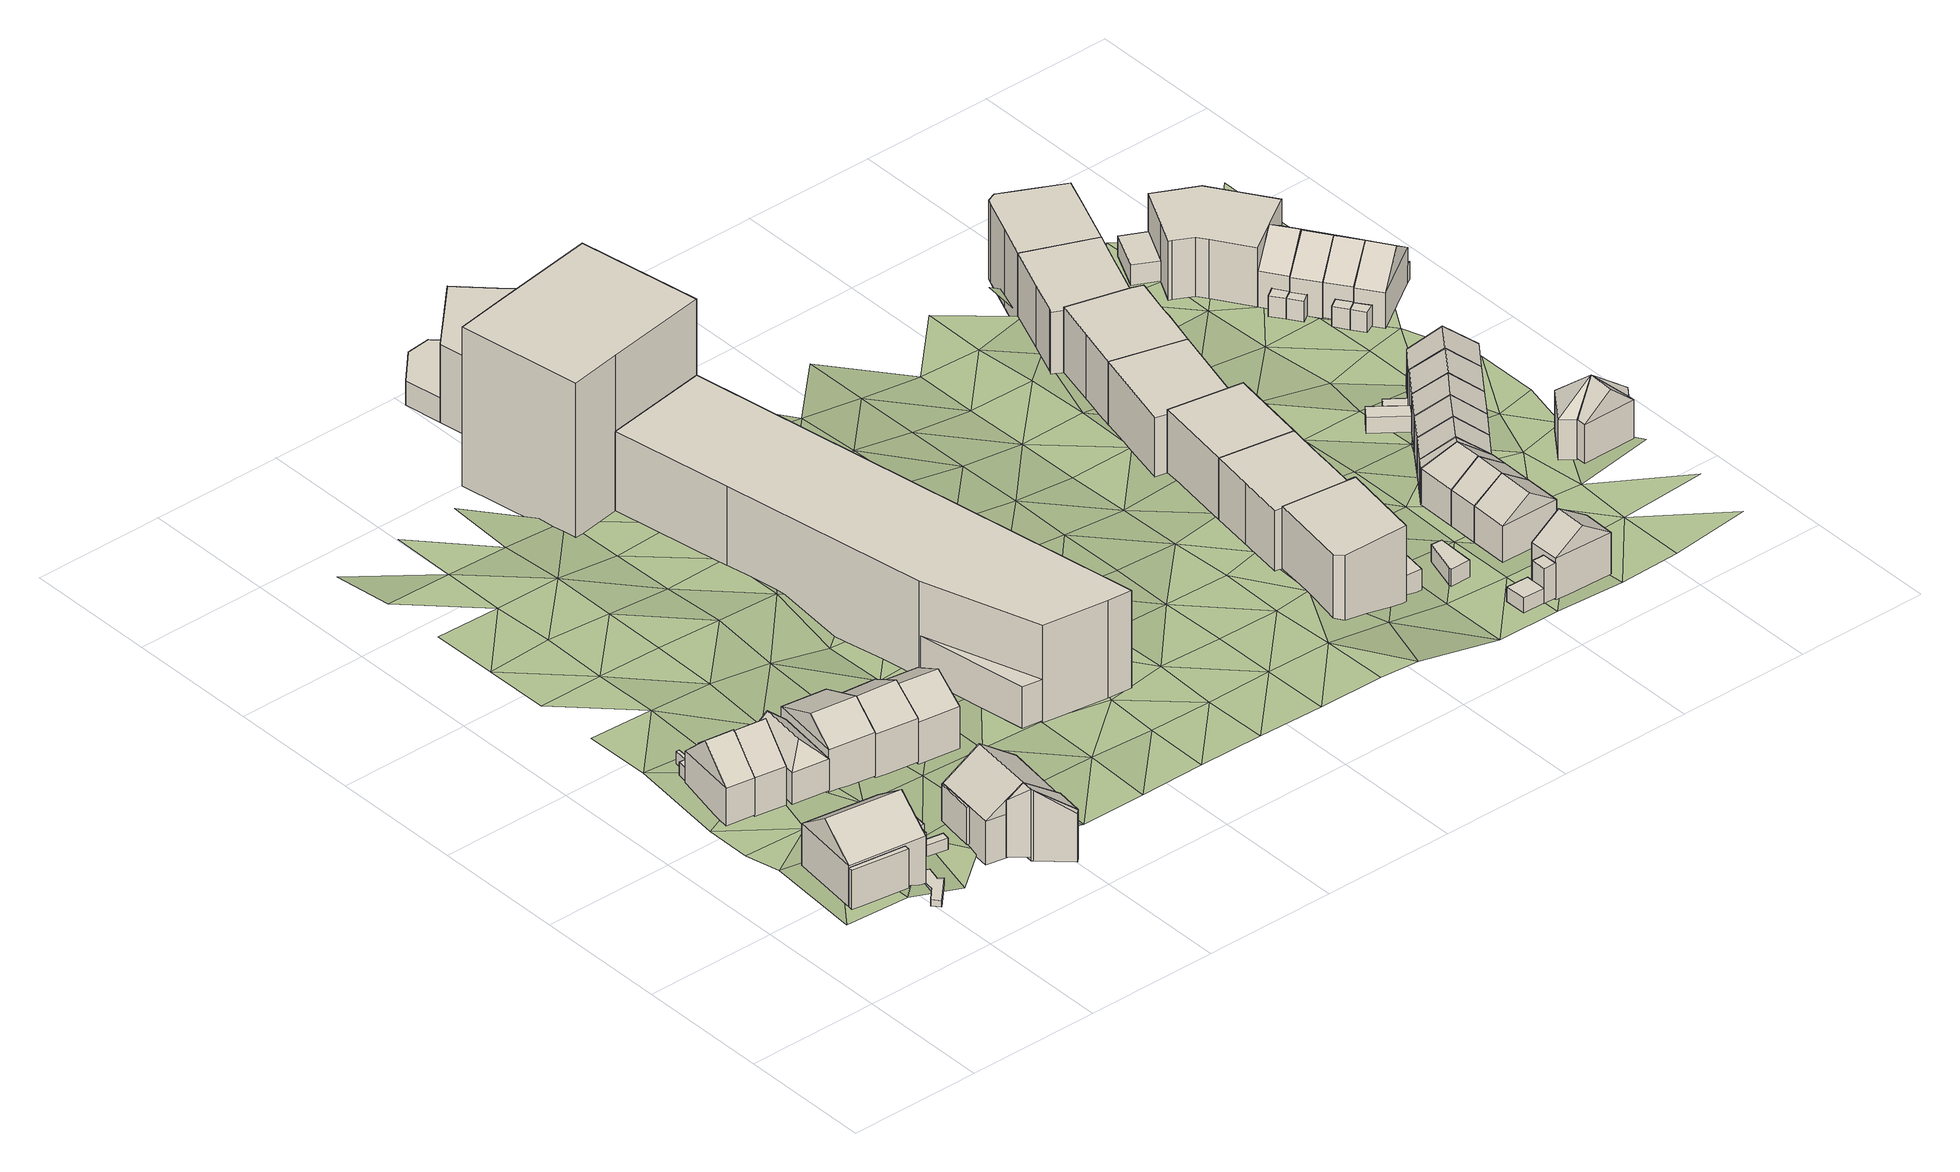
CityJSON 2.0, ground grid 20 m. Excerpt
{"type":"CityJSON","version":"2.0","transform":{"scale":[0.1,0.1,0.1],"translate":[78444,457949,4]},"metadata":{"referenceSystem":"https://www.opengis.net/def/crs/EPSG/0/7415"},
"CityObjects":{
"building1":{"type":"Building","children":["building1-1","building1-2"]},
"building1-1":{"type":"BuildingPart","attributes":{"roofType":"1000","AbsoluteEavesHeight":18.67,"AbsoluteRidgeHeight":18.67,"RelativeEavesHeight":6.18,"RelativeRidgeHeight":6.18},"parents":["building1"],"geometry":[{"type":"Solid","lod":"2","boundaries":[[[[0,1,2,3]],[[1,4,5,2]],[[4,6,7,5]],[[6,0,3,7]],[[6,4,1,0]],[[3,2,5,7]]]]}]},
"building1-2":{"type":"BuildingPart","attributes":{"roofType":"1030","AbsoluteEavesHeight":19.01,"AbsoluteRidgeHeight":23.07,"RelativeEavesHeight":7.37,"RelativeRidgeHeight":11.43},"parents":["building1"],"geometry":[{"type":"Solid","lod":"2","boundaries":[[[[8,9,10,11]],[[9,12,13,10]],[[12,14,15,13]],[[14,8,11,15]],[[12,9,16]],[[8,14,17]],[[9,8,17,16]],[[14,12,16,17]],[[11,10,13,15]]]]}]},
"building2":{"type":"Building","children":["building2-1","building2-2"]},
"building2-1":{"type":"BuildingPart","attributes":{"roofType":"1030","AbsoluteEavesHeight":18.75,"AbsoluteRidgeHeight":23.29,"RelativeEavesHeight":5.97,"RelativeRidgeHeight":10.51},"parents":["building2"],"geometry":[{"type":"Solid","lod":"2","boundaries":[[[[18,19,20,21]],[[19,22,23,20]],[[22,24,25,23]],[[24,18,21,25]],[[22,19,26]],[[18,24,27]],[[19,18,27,26]],[[24,22,26,27]],[[21,20,23,25]]]]}]},
"building2-2":{"type":"BuildingPart","attributes":{"roofType":"1000","AbsoluteEavesHeight":16,"AbsoluteRidgeHeight":16,"RelativeEavesHeight":2.13,"RelativeRidgeHeight":2.13},"parents":["building2"],"geometry":[{"type":"Solid","lod":"2","boundaries":[[[[28,29,30,31]],[[29,32,33,30]],[[32,34,35,33]],[[34,36,37,35]],[[36,38,39,37]],[[38,40,41,39]],[[40,28,31,41]],[[40,38,36,34,32,29,28]],[[31,30,33,35,37,39,41]]]]}]},
"building3":{"type":"Building","children":["building3-1","building3-2","building3-3","building3-4","building3-5"]},
"building3-1":{"type":"BuildingPart","attributes":{"roofType":"1000","AbsoluteEavesHeight":12.79,"AbsoluteRidgeHeight":12.79,"RelativeEavesHeight":1.8,"RelativeRidgeHeight":1.8},"parents":["building3"],"geometry":[{"type":"Solid","lod":"2","boundaries":[[[[42,43,44,45]],[[43,46,47,44]],[[46,48,49,47]],[[48,42,45,49]],[[48,46,43,42]],[[45,44,47,49]]]]}]},
"building3-2":{"type":"BuildingPart","attributes":{"roofType":"1000","AbsoluteEavesHeight":13.1,"AbsoluteRidgeHeight":13.1,"RelativeEavesHeight":1.54,"RelativeRidgeHeight":1.54},"parents":["building3"],"geometry":[{"type":"Solid","lod":"2","boundaries":[[[[50,51,52,53]],[[51,54,55,52]],[[54,56,57,55]],[[56,50,53,57]],[[56,54,51,50]],[[53,52,55,57]]]]}]},
"building3-3":{"type":"BuildingPart","attributes":{"roofType":"1000","AbsoluteEavesHeight":14.3,"AbsoluteRidgeHeight":14.3,"RelativeEavesHeight":2.81,"RelativeRidgeHeight":2.81},"parents":["building3"],"geometry":[{"type":"Solid","lod":"2","boundaries":[[[[58,59,60,61]],[[59,62,63,60]],[[62,64,65,63]],[[64,58,61,65]],[[64,62,59,58]],[[61,60,63,65]]]]}]},
"building3-4":{"type":"BuildingPart","attributes":{"roofType":"1000","AbsoluteEavesHeight":11.6,"AbsoluteRidgeHeight":11.6,"RelativeEavesHeight":1.02,"RelativeRidgeHeight":1.02},"parents":["building3"],"geometry":[{"type":"Solid","lod":"2","boundaries":[[[[66,67,68,69]],[[67,70,71,68]],[[70,72,73,71]],[[72,57,74,73]],[[57,75,76,74]],[[75,77,78,76]],[[77,66,69,78]],[[77,75,57,72,70,67,66]],[[69,68,71,73,74,76,78]]]]}]},
"building3-5":{"type":"BuildingPart","attributes":{"roofType":"1000","AbsoluteEavesHeight":15.21,"AbsoluteRidgeHeight":15.21,"RelativeEavesHeight":3.73,"RelativeRidgeHeight":3.73},"parents":["building3"],"geometry":[{"type":"Solid","lod":"2","boundaries":[[[[79,80,61,81]],[[80,82,83,61]],[[82,84,85,83]],[[84,86,87,85]],[[86,88,89,87]],[[88,79,81,89]],[[88,86,84,82,80,79]],[[81,61,83,85,87,89]]]]}]},
"building4":{"type":"Building","children":["building4-1","building4-2"]},
"building4-1":{"type":"BuildingPart","attributes":{"roofType":"1030","AbsoluteEavesHeight":18.75,"AbsoluteRidgeHeight":23.29,"RelativeEavesHeight":6.1,"RelativeRidgeHeight":10.64},"parents":["building4"],"geometry":[{"type":"Solid","lod":"2","boundaries":[[[[90,18,91,92]],[[18,93,94,91]],[[93,95,96,94]],[[95,90,92,96]],[[93,18,97]],[[90,95,98]],[[18,90,98,97]],[[95,93,97,98]],[[92,91,94,96]]]]}]},
"building4-2":{"type":"BuildingPart","attributes":{"roofType":"1000","AbsoluteEavesHeight":16,"AbsoluteRidgeHeight":16,"RelativeEavesHeight":2.75,"RelativeRidgeHeight":2.75},"parents":["building4"],"geometry":[{"type":"Solid","lod":"2","boundaries":[[[[99,100,101,102]],[[100,103,104,101]],[[103,105,106,104]],[[105,99,102,106]],[[105,103,100,99]],[[102,101,104,106]]]]}]},
"building5":{"type":"Building","children":["building5-1","building5-2","building5-3"]},
"building5-1":{"type":"BuildingPart","attributes":{"roofType":"1000","AbsoluteEavesHeight":15.45,"AbsoluteRidgeHeight":15.45,"RelativeEavesHeight":2.52,"RelativeRidgeHeight":2.52},"parents":["building5"],"geometry":[{"type":"Solid","lod":"2","boundaries":[[[[107,108,109,110]],[[108,111,112,109]],[[111,113,114,112]],[[113,107,110,114]],[[113,111,108,107]],[[110,109,112,114]]]]}]},
"building5-2":{"type":"BuildingPart","attributes":{"roofType":"1000","AbsoluteEavesHeight":15.45,"AbsoluteRidgeHeight":15.45,"RelativeEavesHeight":2.47,"RelativeRidgeHeight":2.47},"parents":["building5"],"geometry":[{"type":"Solid","lod":"2","boundaries":[[[[115,116,117,118]],[[116,113,119,117]],[[113,111,120,119]],[[111,121,122,120]],[[121,123,124,122]],[[123,125,126,124]],[[125,127,128,126]],[[127,115,118,128]],[[127,125,123,121,111,113,116,115]],[[118,117,119,120,122,124,126,128]]]]}]},
"building5-3":{"type":"BuildingPart","attributes":{"roofType":"1130","AbsoluteEavesHeight":17.33,"AbsoluteRidgeHeight":19.85,"RelativeEavesHeight":5,"RelativeRidgeHeight":7.51},"parents":["building5"],"geometry":[{"type":"Solid","lod":"2","boundaries":[[[[129,130,131,132]],[[130,133,134,131]],[[133,135,136,134]],[[135,129,132,136]],[[133,130,137]],[[129,135,138]],[[130,129,138,137]],[[135,133,137,138]],[[132,131,134,136]]]]}]},
"building6":{"type":"Building","attributes":{"roofType":"1030","AbsoluteEavesHeight":18.6,"AbsoluteRidgeHeight":21.79,"RelativeEavesHeight":6.77,"RelativeRidgeHeight":9.96},"geometry":[{"type":"Solid","lod":"2","boundaries":[[[[139,140,141,142]],[[140,143,144,141]],[[143,145,146,144]],[[145,139,142,146]],[[143,140,147]],[[139,145,148]],[[140,139,148,147]],[[145,143,147,148]],[[142,141,144,146]]]]}]},
"building7":{"type":"Building","children":["building7-1","building7-2","building7-3","building7-4","building7-5"]},
"building7-1":{"type":"BuildingPart","attributes":{"roofType":"1000","AbsoluteEavesHeight":16.89,"AbsoluteRidgeHeight":16.89,"RelativeEavesHeight":5.94,"RelativeRidgeHeight":5.94},"parents":["building7"],"geometry":[{"type":"Solid","lod":"2","boundaries":[[[[149,150,151,152]],[[150,153,154,151]],[[153,155,156,154]],[[155,149,152,156]],[[155,153,150,149]],[[152,151,154,156]]]]}]},
"building7-2":{"type":"BuildingPart","attributes":{"roofType":"1030","AbsoluteEavesHeight":16.89,"AbsoluteRidgeHeight":21.02,"RelativeEavesHeight":6.87,"RelativeRidgeHeight":11},"parents":["building7"],"geometry":[{"type":"Solid","lod":"2","boundaries":[[[[157,155,158,159]],[[155,160,161,158]],[[160,162,163,161]],[[162,157,159,163]],[[160,155,164]],[[157,162,165]],[[155,157,165,164]],[[162,160,164,165]],[[159,158,161,163]]]]}]},
"building7-3":{"type":"BuildingPart","attributes":{"roofType":"1010","AbsoluteEavesHeight":19.15,"AbsoluteRidgeHeight":21.02,"RelativeEavesHeight":9.46,"RelativeRidgeHeight":11.33},"parents":["building7"],"geometry":[{"type":"Solid","lod":"2","boundaries":[[[[166,167,168,169]],[[167,170,171,168]],[[170,165,172,171]],[[165,166,169,172]],[[165,170,167,166]],[[169,168,171,172]]]]}]},
"building7-4":{"type":"BuildingPart","attributes":{"roofType":"1010","AbsoluteEavesHeight":18.52,"AbsoluteRidgeHeight":21.02,"RelativeEavesHeight":8.86,"RelativeRidgeHeight":11.36},"parents":["building7"],"geometry":[{"type":"Solid","lod":"2","boundaries":[[[[167,173,174,168]],[[173,170,171,174]],[[170,167,168,171]],[[170,173,167]],[[168,174,171]]]]}]},
"building7-5":{"type":"BuildingPart","attributes":{"roofType":"1010","AbsoluteEavesHeight":20.4,"AbsoluteRidgeHeight":21.02,"RelativeEavesHeight":10.2,"RelativeRidgeHeight":10.83},"parents":["building7"],"geometry":[{"type":"Solid","lod":"2","boundaries":[[[[165,170,175,176]],[[170,177,178,175]],[[177,165,176,178]],[[177,170,165]],[[176,175,178]]]]}]},
"building8":{"type":"Building","children":["building8-1","building8-2"]},
"building8-1":{"type":"BuildingPart","attributes":{"roofType":"1000","AbsoluteEavesHeight":14.4,"AbsoluteRidgeHeight":14.4,"RelativeEavesHeight":2.94,"RelativeRidgeHeight":2.94},"parents":["building8"],"geometry":[{"type":"Solid","lod":"2","boundaries":[[[[179,180,181,182]],[[180,183,184,181]],[[183,185,186,184]],[[185,179,182,186]],[[185,183,180,179]],[[182,181,184,186]]]]}]},
"building8-2":{"type":"BuildingPart","attributes":{"roofType":"1030","AbsoluteEavesHeight":18.29,"AbsoluteRidgeHeight":21.25,"RelativeEavesHeight":6.92,"RelativeRidgeHeight":9.88},"parents":["building8"],"geometry":[{"type":"Solid","lod":"2","boundaries":[[[[187,188,189,190]],[[188,191,192,189]],[[191,193,194,192]],[[193,187,190,194]],[[191,188,195]],[[187,193,196]],[[188,187,196,195]],[[193,191,195,196]],[[190,189,192,194]]]]}]},
"building9":{"type":"Building","children":["building9-1","building9-2"]},
"building9-1":{"type":"BuildingPart","attributes":{"roofType":"1030","AbsoluteEavesHeight":17.61,"AbsoluteRidgeHeight":20.55,"RelativeEavesHeight":6.65,"RelativeRidgeHeight":9.59},"parents":["building9"],"geometry":[{"type":"Solid","lod":"2","boundaries":[[[[197,198,199,200]],[[198,201,202,199]],[[201,203,204,202]],[[203,197,200,204]],[[201,198,205]],[[197,203,206]],[[198,197,206,205]],[[203,201,205,206]],[[200,199,202,204]]]]}]},
"building9-2":{"type":"BuildingPart","attributes":{"roofType":"1000","AbsoluteEavesHeight":14.4,"AbsoluteRidgeHeight":14.4,"RelativeEavesHeight":3.26,"RelativeRidgeHeight":3.26},"parents":["building9"],"geometry":[{"type":"Solid","lod":"2","boundaries":[[[[185,183,207,208]],[[183,209,210,207]],[[209,211,212,210]],[[211,213,214,212]],[[213,215,216,214]],[[215,185,208,216]],[[215,213,211,209,183,185]],[[208,207,210,212,214,216]]]]}]},
"building10":{"type":"Building","children":["building10-1","building10-2","building10-3","building10-4","building10-5"]},
"building10-1":{"type":"BuildingPart","attributes":{"roofType":"1000","AbsoluteEavesHeight":25.52,"AbsoluteRidgeHeight":25.52,"RelativeEavesHeight":15.43,"RelativeRidgeHeight":15.43},"parents":["building10"],"geometry":[{"type":"Solid","lod":"2","boundaries":[[[[217,218,219,220]],[[218,221,222,219]],[[221,223,224,222]],[[223,225,226,224]],[[225,227,228,226]],[[227,229,230,228]],[[229,217,220,230]],[[229,227,225,223,221,218,217]],[[220,219,222,224,226,228,230]]]]}]},
"building10-2":{"type":"BuildingPart","attributes":{"roofType":"1000","AbsoluteEavesHeight":17.02,"AbsoluteRidgeHeight":17.02,"RelativeEavesHeight":6.49,"RelativeRidgeHeight":6.49},"parents":["building10"],"geometry":[{"type":"Solid","lod":"2","boundaries":[[[[231,232,233,234]],[[232,235,236,233]],[[235,231,234,236]],[[235,232,231]],[[234,233,236]]]]}]},
"building10-3":{"type":"BuildingPart","attributes":{"roofType":"1000","AbsoluteEavesHeight":25.52,"AbsoluteRidgeHeight":25.52,"RelativeEavesHeight":12.29,"RelativeRidgeHeight":12.29},"parents":["building10"],"geometry":[{"type":"Solid","lod":"2","boundaries":[[[[237,238,239,240]],[[238,241,242,239]],[[241,243,244,242]],[[243,245,246,244]],[[245,247,248,246]],[[247,237,240,248]],[[247,245,243,241,238,237]],[[240,239,242,244,246,248]]]]}]},
"building10-4":{"type":"BuildingPart","attributes":{"roofType":"1000","AbsoluteEavesHeight":17.02,"AbsoluteRidgeHeight":17.02,"RelativeEavesHeight":3.84,"RelativeRidgeHeight":3.84},"parents":["building10"],"geometry":[{"type":"Solid","lod":"2","boundaries":[[[[249,250,251,252]],[[250,253,254,251]],[[253,255,240,254]],[[255,256,248,240]],[[256,249,252,248]],[[256,255,253,250,249]],[[252,251,254,240,248]]]]}]},
"building10-5":{"type":"BuildingPart","attributes":{"roofType":"1000","AbsoluteEavesHeight":37.48,"AbsoluteRidgeHeight":37.48,"RelativeEavesHeight":25.07,"RelativeRidgeHeight":25.07},"parents":["building10"],"geometry":[{"type":"Solid","lod":"2","boundaries":[[[[257,258,259,260]],[[258,261,262,259]],[[261,263,264,262]],[[263,265,266,264]],[[265,267,268,266]],[[267,257,260,268]],[[267,265,263,261,258,257]],[[260,259,262,264,266,268]]]]}]},
"building11":{"type":"Building","children":["building11-1","building11-2"]},
"building11-1":{"type":"BuildingPart","attributes":{"roofType":"1000","AbsoluteEavesHeight":9.49,"AbsoluteRidgeHeight":9.49,"RelativeEavesHeight":3.25,"RelativeRidgeHeight":3.25},"parents":["building11"],"geometry":[{"type":"Solid","lod":"2","boundaries":[[[[269,270,271,272]],[[270,273,274,271]],[[273,275,276,274]],[[275,269,272,276]],[[275,273,270,269]],[[272,271,274,276]]]]}]},
"building11-2":{"type":"BuildingPart","attributes":{"roofType":"1000","AbsoluteEavesHeight":18.84,"AbsoluteRidgeHeight":18.84,"RelativeEavesHeight":12.07,"RelativeRidgeHeight":12.07},"parents":["building11"],"geometry":[{"type":"Solid","lod":"2","boundaries":[[[[277,278,279,280]],[[278,281,282,279]],[[281,283,284,282]],[[283,285,286,284]],[[285,277,280,286]],[[285,283,281,278,277]],[[280,279,282,284,286]]]]}]},
"building12":{"type":"Building","attributes":{"roofType":"1000","AbsoluteEavesHeight":18.55,"AbsoluteRidgeHeight":18.55,"RelativeEavesHeight":11.79,"RelativeRidgeHeight":11.79},"geometry":[{"type":"Solid","lod":"2","boundaries":[[[[287,288,289,290]],[[288,291,286,289]],[[291,292,284,286]],[[292,293,294,284]],[[293,295,296,294]],[[295,297,298,296]],[[297,299,300,298]],[[299,301,302,300]],[[301,303,304,302]],[[303,305,306,304]],[[305,287,290,306]],[[305,303,301,299,297,295,293,292,291,288,287]],[[290,289,286,284,294,296,298,300,302,304,306]]]]}]},
"building13":{"type":"Building","attributes":{"roofType":"1000","AbsoluteEavesHeight":18.55,"AbsoluteRidgeHeight":18.55,"RelativeEavesHeight":12.05,"RelativeRidgeHeight":12.05},"geometry":[{"type":"Solid","lod":"2","boundaries":[[[[299,297,307,308]],[[297,309,310,307]],[[309,311,312,310]],[[311,299,308,312]],[[311,309,297,299]],[[308,307,310,312]]]]}]},
"building14":{"type":"Building","attributes":{"roofType":"1000","AbsoluteEavesHeight":8.52,"AbsoluteRidgeHeight":8.52,"RelativeEavesHeight":2.7,"RelativeRidgeHeight":2.7},"geometry":[{"type":"Solid","lod":"2","boundaries":[[[[313,314,315,316]],[[314,317,318,315]],[[317,319,320,318]],[[319,321,322,320]],[[321,313,316,322]],[[321,319,317,314,313]],[[316,315,318,320,322]]]]}]},
"building15":{"type":"Building","children":["building15-1","building15-2"]},
"building15-1":{"type":"BuildingPart","attributes":{"roofType":"1000","AbsoluteEavesHeight":17.67,"AbsoluteRidgeHeight":17.67,"RelativeEavesHeight":11.74,"RelativeRidgeHeight":11.74},"parents":["building15"],"geometry":[{"type":"Solid","lod":"2","boundaries":[[[[323,324,325,326]],[[324,327,328,325]],[[327,329,330,328]],[[329,331,332,330]],[[331,333,334,332]],[[333,335,336,334]],[[335,337,338,336]],[[337,339,340,338]],[[339,323,326,340]],[[339,337,335,333,331,329,327,324,323]],[[326,325,328,330,332,334,336,338,340]]]]}]},
"building15-2":{"type":"BuildingPart","attributes":{"roofType":"1000","AbsoluteEavesHeight":8.05,"AbsoluteRidgeHeight":8.05,"RelativeEavesHeight":2.23,"RelativeRidgeHeight":2.23},"parents":["building15"],"geometry":[{"type":"Solid","lod":"2","boundaries":[[[[341,342,343,344]],[[342,345,346,343]],[[345,347,348,346]],[[347,341,344,348]],[[347,345,342,341]],[[344,343,346,348]]]]}]},
"building16":{"type":"Building","children":["building16-1","building16-2","building16-3"]},
"building16-1":{"type":"BuildingPart","attributes":{"roofType":"1000","AbsoluteEavesHeight":11.35,"AbsoluteRidgeHeight":11.35,"RelativeEavesHeight":5.42,"RelativeRidgeHeight":5.42},"parents":["building16"],"geometry":[{"type":"Solid","lod":"2","boundaries":[[[[349,350,351,352]],[[350,353,354,351]],[[353,355,356,354]],[[355,357,358,356]],[[357,359,360,358]],[[359,349,352,360]],[[359,357,355,353,350,349]],[[352,351,354,356,358,360]]]]}]},
"building16-2":{"type":"BuildingPart","attributes":{"roofType":"1030","AbsoluteEavesHeight":12.1,"AbsoluteRidgeHeight":15.29,"RelativeEavesHeight":6.59,"RelativeRidgeHeight":9.78},"parents":["building16"],"geometry":[{"type":"Solid","lod":"2","boundaries":[[[[361,362,363,364]],[[362,365,366,363]],[[365,367,368,366]],[[367,361,364,368]],[[365,362,369]],[[361,367,370]],[[362,361,370,369]],[[367,365,369,370]],[[364,363,366,368]]]]}]},
"building16-3":{"type":"BuildingPart","attributes":{"roofType":"1000","AbsoluteEavesHeight":8.25,"AbsoluteRidgeHeight":8.25,"RelativeEavesHeight":2.25,"RelativeRidgeHeight":2.25},"parents":["building16"],"geometry":[{"type":"Solid","lod":"2","boundaries":[[[[371,372,373,374]],[[372,375,376,373]],[[375,377,378,376]],[[377,379,380,378]],[[379,371,374,380]],[[379,377,375,372,371]],[[374,373,376,378,380]]]]}]},
"building17":{"type":"Building","attributes":{"roofType":"1000","AbsoluteEavesHeight":17.67,"AbsoluteRidgeHeight":17.67,"RelativeEavesHeight":11.87,"RelativeRidgeHeight":11.87},"geometry":[{"type":"Solid","lod":"2","boundaries":[[[[339,337,381,382]],[[337,383,384,381]],[[383,385,386,384]],[[385,387,388,386]],[[387,389,390,388]],[[389,391,392,390]],[[391,393,394,392]],[[393,395,396,394]],[[395,397,398,396]],[[397,339,382,398]],[[397,395,393,391,389,387,385,383,337,339]],[[382,381,384,386,388,390,392,394,396,398]]]]}]},
"building18":{"type":"Building","attributes":{"roofType":"1030","AbsoluteEavesHeight":11.22,"AbsoluteRidgeHeight":14.35,"RelativeEavesHeight":5.74,"RelativeRidgeHeight":8.87},"geometry":[{"type":"Solid","lod":"2","boundaries":[[[[399,400,401,402]],[[400,403,404,401]],[[403,405,406,404]],[[405,399,402,406]],[[403,400,407]],[[399,405,408]],[[400,399,408,407]],[[405,403,407,408]],[[402,401,404,406]]]]}]},
"building19":{"type":"Building","attributes":{"roofType":"1030","AbsoluteEavesHeight":11.22,"AbsoluteRidgeHeight":14.35,"RelativeEavesHeight":5.75,"RelativeRidgeHeight":8.88},"geometry":[{"type":"Solid","lod":"2","boundaries":[[[[400,409,410,401]],[[409,411,412,410]],[[411,403,404,412]],[[403,400,401,404]],[[411,409,413]],[[400,403,407]],[[409,400,407,413]],[[403,411,413,407]],[[401,410,412,404]]]]}]},
"building20":{"type":"Building","children":["building20-1","building20-2"]},
"building20-1":{"type":"BuildingPart","attributes":{"roofType":"1030","AbsoluteEavesHeight":11.22,"AbsoluteRidgeHeight":14.35,"RelativeEavesHeight":5.75,"RelativeRidgeHeight":8.89},"parents":["building20"],"geometry":[{"type":"Solid","lod":"2","boundaries":[[[[414,415,416,417]],[[415,418,419,416]],[[418,420,421,419]],[[420,414,417,421]],[[418,415,422]],[[414,420,423]],[[415,414,423,422]],[[420,418,422,423]],[[417,416,419,421]]]]}]},
"building20-2":{"type":"BuildingPart","attributes":{"roofType":"1030","AbsoluteEavesHeight":11.22,"AbsoluteRidgeHeight":14.35,"RelativeEavesHeight":5.75,"RelativeRidgeHeight":8.89},"parents":["building20"],"geometry":[{"type":"Solid","lod":"2","boundaries":[[[[415,411,412,416]],[[411,409,410,412]],[[409,418,419,410]],[[418,415,416,419]],[[409,411,413]],[[415,418,422]],[[411,415,422,413]],[[418,409,413,422]],[[416,412,410,419]]]]}]},
"building21":{"type":"Building","attributes":{"roofType":"1000","AbsoluteEavesHeight":17.17,"AbsoluteRidgeHeight":17.17,"RelativeEavesHeight":11.99,"RelativeRidgeHeight":11.99},"geometry":[{"type":"Solid","lod":"2","boundaries":[[[[424,425,426,427]],[[425,428,429,426]],[[428,430,431,429]],[[430,432,433,431]],[[432,434,435,433]],[[434,436,437,435]],[[436,438,439,437]],[[438,440,441,439]],[[440,442,443,441]],[[442,424,427,443]],[[442,440,438,436,434,432,430,428,425,424]],[[427,426,429,431,433,435,437,439,441,443]]]]}]},
"building22":{"type":"Building","attributes":{"roofType":"1030","AbsoluteEavesHeight":11.22,"AbsoluteRidgeHeight":14.35,"RelativeEavesHeight":5.83,"RelativeRidgeHeight":8.96},"geometry":[{"type":"Solid","lod":"2","boundaries":[[[[444,414,445,446]],[[414,420,447,445]],[[420,448,449,447]],[[448,444,446,449]],[[420,414,423]],[[444,448,450]],[[414,444,450,423]],[[448,420,423,450]],[[446,445,447,449]]]]}]},
"building23":{"type":"Building","attributes":{"roofType":"1030","AbsoluteEavesHeight":11.22,"AbsoluteRidgeHeight":14.35,"RelativeEavesHeight":5.9,"RelativeRidgeHeight":9.03},"geometry":[{"type":"Solid","lod":"2","boundaries":[[[[451,444,452,453]],[[444,448,454,452]],[[448,455,456,454]],[[455,451,453,456]],[[448,444,450]],[[451,455,457]],[[444,451,457,450]],[[455,448,450,457]],[[453,452,454,456]]]]}]},
"building24":{"type":"Building","attributes":{"roofType":"1000","AbsoluteEavesHeight":17.17,"AbsoluteRidgeHeight":17.17,"RelativeEavesHeight":12.51,"RelativeRidgeHeight":12.51},"geometry":[{"type":"Solid","lod":"2","boundaries":[[[[438,436,458,459]],[[436,460,461,458]],[[460,462,463,461]],[[462,464,465,463]],[[464,466,467,465]],[[466,468,469,467]],[[468,470,471,469]],[[470,472,473,471]],[[472,474,475,473]],[[474,476,477,475]],[[476,438,459,477]],[[476,474,472,470,468,466,464,462,460,436,438]],[[459,458,461,463,465,467,469,471,473,475,477]]]]}]},
"building25":{"type":"Building","attributes":{"roofType":"1030","AbsoluteEavesHeight":11.22,"AbsoluteRidgeHeight":14.35,"RelativeEavesHeight":6.11,"RelativeRidgeHeight":9.24},"geometry":[{"type":"Solid","lod":"2","boundaries":[[[[478,451,479,480]],[[451,455,481,479]],[[455,482,483,481]],[[482,478,480,483]],[[455,451,457]],[[478,482,484]],[[451,478,484,457]],[[482,455,457,484]],[[480,479,481,483]]]]}]},
"building26":{"type":"Building","children":["building26-1","building26-2"]},
"building26-1":{"type":"BuildingPart","attributes":{"roofType":"1030","AbsoluteEavesHeight":11.22,"AbsoluteRidgeHeight":14.35,"RelativeEavesHeight":6.41,"RelativeRidgeHeight":9.54},"parents":["building26"],"geometry":[{"type":"Solid","lod":"2","boundaries":[[[[482,485,486,487]],[[485,488,489,486]],[[488,478,490,489]],[[478,482,487,490]],[[488,485,491]],[[482,478,484]],[[485,482,484,491]],[[478,488,491,484]],[[487,486,489,490]]]]}]},
"building26-2":{"type":"BuildingPart","attributes":{"roofType":"1000","AbsoluteEavesHeight":7.74,"AbsoluteRidgeHeight":7.74,"RelativeEavesHeight":2.57,"RelativeRidgeHeight":2.57},"parents":["building26"],"geometry":[{"type":"Solid","lod":"2","boundaries":[[[[492,493,494,495]],[[493,496,497,494]],[[496,498,499,497]],[[498,492,495,499]],[[498,496,493,492]],[[495,494,497,499]]]]}]},
"building27":{"type":"Building","children":["building27-1","building27-2","building27-3"]},
"building27-1":{"type":"BuildingPart","attributes":{"roofType":"1000","AbsoluteEavesHeight":5.59,"AbsoluteRidgeHeight":5.59,"RelativeEavesHeight":0.671,"RelativeRidgeHeight":0.671},"parents":["building27"],"geometry":[{"type":"Solid","lod":"2","boundaries":[[[[500,501,502,503]],[[501,504,505,502]],[[504,506,507,505]],[[506,500,503,507]],[[506,504,501,500]],[[503,502,505,507]]]]}]},
"building27-2":{"type":"BuildingPart","attributes":{"roofType":"1000","AbsoluteEavesHeight":6.95,"AbsoluteRidgeHeight":6.95,"RelativeEavesHeight":2.28,"RelativeRidgeHeight":2.28},"parents":["building27"],"geometry":[{"type":"Solid","lod":"2","boundaries":[[[[508,509,510,511]],[[509,512,513,510]],[[512,514,515,513]],[[514,508,511,515]],[[514,512,509,508]],[[511,510,513,515]]]]}]},
"building27-3":{"type":"BuildingPart","attributes":{"roofType":"1030","AbsoluteEavesHeight":11.22,"AbsoluteRidgeHeight":14.35,"RelativeEavesHeight":6.49,"RelativeRidgeHeight":9.62},"parents":["building27"],"geometry":[{"type":"Solid","lod":"2","boundaries":[[[[516,517,513,518]],[[517,519,510,513]],[[519,488,520,510]],[[488,516,518,520]],[[519,517,521]],[[516,488,522]],[[517,516,522,521]],[[488,519,521,522]],[[518,513,510,520]]]]}]},
"building28":{"type":"Building","children":["building28-1","building28-2"]},
"building28-1":{"type":"BuildingPart","attributes":{"roofType":"1130","AbsoluteEavesHeight":11.36,"AbsoluteRidgeHeight":14.9,"RelativeEavesHeight":6.04,"RelativeRidgeHeight":9.58},"parents":["building28"],"geometry":[{"type":"Solid","lod":"2","boundaries":[[[[523,524,525,526]],[[524,527,528,525]],[[527,529,530,528]],[[529,523,526,530]],[[527,524,531]],[[523,529,532]],[[524,523,532,531]],[[529,527,531,532]],[[526,525,528,530]]]]}]},
"building28-2":{"type":"BuildingPart","attributes":{"roofType":"1070","AbsoluteEavesHeight":11.36,"AbsoluteRidgeHeight":14.9,"RelativeEavesHeight":6.3,"RelativeRidgeHeight":9.83},"parents":["building28"],"geometry":[{"type":"Solid","lod":"2","boundaries":[[[[533,527,534,535]],[[527,524,536,534]],[[524,537,538,536]],[[537,539,540,538]],[[539,533,535,540]],[[527,533,531]],[[524,527,531]],[[537,524,531]],[[539,537,531]],[[533,539,531]],[[535,534,536,538,540]]]]}]},
"building29":{"type":"Building","attributes":{"roofType":"1000","AbsoluteEavesHeight":7.7,"AbsoluteRidgeHeight":7.7,"RelativeEavesHeight":3.17,"RelativeRidgeHeight":3.17},"geometry":[{"type":"Solid","lod":"2","boundaries":[[[[541,542,543,544]],[[542,545,546,543]],[[545,547,548,546]],[[547,541,544,548]],[[547,545,542,541]],[[544,543,546,548]]]]}]},
"building30":{"type":"Building","attributes":{"roofType":"1000","AbsoluteEavesHeight":13.72,"AbsoluteRidgeHeight":13.72,"RelativeEavesHeight":9.27,"RelativeRidgeHeight":9.27},"geometry":[{"type":"Solid","lod":"2","boundaries":[[[[549,550,551,552]],[[550,553,554,551]],[[553,555,556,554]],[[555,557,558,556]],[[557,559,560,558]],[[559,561,562,560]],[[561,563,564,562]],[[563,565,566,564]],[[565,567,568,566]],[[567,549,552,568]],[[567,565,563,561,559,557,555,553,550,549]],[[552,551,554,556,558,560,562,564,566,568]]]]}]},
"building31":{"type":"Building","children":["building31-1","building31-2","building31-3"]},
"building31-1":{"type":"BuildingPart","attributes":{"roofType":"1030","AbsoluteEavesHeight":10.07,"AbsoluteRidgeHeight":13.91,"RelativeEavesHeight":5.62,"RelativeRidgeHeight":9.46},"parents":["building31"],"geometry":[{"type":"Solid","lod":"2","boundaries":[[[[569,570,554,571]],[[570,572,573,554]],[[572,574,575,573]],[[574,569,571,575]],[[572,570,576]],[[569,574,577]],[[570,569,577,576]],[[574,572,576,577]],[[571,554,573,575]]]]}]},
"building31-2":{"type":"BuildingPart","attributes":{"roofType":"1000","AbsoluteEavesHeight":7.29,"AbsoluteRidgeHeight":7.29,"RelativeEavesHeight":2.85,"RelativeRidgeHeight":2.85},"parents":["building31"],"geometry":[{"type":"Solid","lod":"2","boundaries":[[[[578,579,551,573]],[[579,580,581,551]],[[580,582,583,581]],[[582,578,573,583]],[[582,580,579,578]],[[573,551,581,583]]]]}]},
"building31-3":{"type":"BuildingPart","attributes":{"roofType":"1000","AbsoluteEavesHeight":7.78,"AbsoluteRidgeHeight":7.78,"RelativeEavesHeight":3.21,"RelativeRidgeHeight":3.21},"parents":["building31"],"geometry":[{"type":"Solid","lod":"2","boundaries":[[[[584,585,586,587]],[[585,588,589,586]],[[588,590,591,589]],[[590,584,587,591]],[[590,588,585,584]],[[587,586,589,591]]]]}]},
"building32":{"type":"Building","children":["building32-1","building32-2","building32-3"]},
"building32-1":{"type":"BuildingPart","attributes":{"roofType":"1030","AbsoluteEavesHeight":10.07,"AbsoluteRidgeHeight":13.91,"RelativeEavesHeight":5.62,"RelativeRidgeHeight":9.46},"parents":["building32"],"geometry":[{"type":"Solid","lod":"2","boundaries":[[[[592,593,594,595]],[[593,574,575,594]],[[574,596,597,575]],[[596,592,595,597]],[[574,593,598]],[[592,596,599]],[[593,592,599,598]],[[596,574,598,599]],[[595,594,575,597]]]]}]},
"building32-2":{"type":"BuildingPart","attributes":{"roofType":"1000","AbsoluteEavesHeight":7.29,"AbsoluteRidgeHeight":7.29,"RelativeEavesHeight":2.85,"RelativeRidgeHeight":2.85},"parents":["building32"],"geometry":[{"type":"Solid","lod":"2","boundaries":[[[[600,601,602,597]],[[601,603,604,602]],[[603,605,606,604]],[[605,600,597,606]],[[605,603,601,600]],[[597,602,604,606]]]]}]},
"building32-3":{"type":"BuildingPart","attributes":{"roofType":"1000","AbsoluteEavesHeight":7.78,"AbsoluteRidgeHeight":7.78,"RelativeEavesHeight":3.2,"RelativeRidgeHeight":3.2},"parents":["building32"],"geometry":[{"type":"Solid","lod":"2","boundaries":[[[[607,608,609,610]],[[608,611,612,609]],[[611,584,587,612]],[[584,607,610,587]],[[584,611,608,607]],[[610,609,612,587]]]]}]},
"building33":{"type":"Building","children":["building33-1","building33-2","building33-3"]},
"building33-1":{"type":"BuildingPart","attributes":{"roofType":"1000","AbsoluteEavesHeight":7.78,"AbsoluteRidgeHeight":7.78,"RelativeEavesHeight":3.19,"RelativeRidgeHeight":3.19},"parents":["building33"],"geometry":[{"type":"Solid","lod":"2","boundaries":[[[[613,614,615,616]],[[614,617,618,615]],[[617,619,620,618]],[[619,613,616,620]],[[619,617,614,613]],[[616,615,618,620]]]]}]},
"building33-2":{"type":"BuildingPart","attributes":{"roofType":"1030","AbsoluteEavesHeight":10.07,"AbsoluteRidgeHeight":13.91,"RelativeEavesHeight":5.6,"RelativeRidgeHeight":9.44},"parents":["building33"],"geometry":[{"type":"Solid","lod":"2","boundaries":[[[[596,621,622,623]],[[621,624,625,622]],[[624,592,626,625]],[[592,596,623,626]],[[624,621,627]],[[596,592,599]],[[621,596,599,627]],[[592,624,627,599]],[[623,622,625,626]]]]}]},
"building33-3":{"type":"BuildingPart","attributes":{"roofType":"1000","AbsoluteEavesHeight":7.29,"AbsoluteRidgeHeight":7.29,"RelativeEavesHeight":2.83,"RelativeRidgeHeight":2.83},"parents":["building33"],"geometry":[{"type":"Solid","lod":"2","boundaries":[[[[600,605,628,623]],[[605,629,630,628]],[[629,631,632,630]],[[631,600,623,632]],[[631,629,605,600]],[[623,628,630,632]]]]}]},
"building34":{"type":"Building","children":["building34-1","building34-2","building34-3"]},
"building34-1":{"type":"BuildingPart","attributes":{"roofType":"1000","AbsoluteEavesHeight":7.78,"AbsoluteRidgeHeight":7.78,"RelativeEavesHeight":3.18,"RelativeRidgeHeight":3.18},"parents":["building34"],"geometry":[{"type":"Solid","lod":"2","boundaries":[[[[633,634,635,636]],[[634,637,638,635]],[[637,613,616,638]],[[613,633,636,616]],[[613,637,634,633]],[[636,635,638,616]]]]}]},
"building34-2":{"type":"BuildingPart","attributes":{"roofType":"1000","AbsoluteEavesHeight":7.29,"AbsoluteRidgeHeight":7.29,"RelativeEavesHeight":2.81,"RelativeRidgeHeight":2.81},"parents":["building34"],"geometry":[{"type":"Solid","lod":"2","boundaries":[[[[639,640,641,642]],[[640,643,644,641]],[[643,645,646,644]],[[645,639,642,646]],[[645,643,640,639]],[[642,641,644,646]]]]}]},
"building34-3":{"type":"BuildingPart","attributes":{"roofType":"1030","AbsoluteEavesHeight":10.07,"AbsoluteRidgeHeight":13.91,"RelativeEavesHeight":5.58,"RelativeRidgeHeight":9.42},"parents":["building34"],"geometry":[{"type":"Solid","lod":"2","boundaries":[[[[647,648,649,650]],[[648,621,622,649]],[[621,651,642,622]],[[651,647,650,642]],[[621,648,627]],[[647,651,652]],[[648,647,652,627]],[[651,621,627,652]],[[650,649,622,642]]]]}]},
"terrain1":{"type":"TINRelief","geometry":[{"type":"CompositeSurface","lod":"2","boundaries":[[[653,654,655]],[[654,656,655]],[[657,653,658]],[[659,657,658]],[[653,655,658]],[[660,659,661]],[[659,658,661]],[[655,656,662]],[[663,660,664]],[[656,665,662]],[[658,655,666]],[[660,661,667]],[[660,667,664]],[[655,662,666]],[[661,658,666]],[[668,669,670]],[[665,671,662]],[[669,664,670]],[[667,661,672]],[[672,661,666]],[[673,668,674]],[[664,667,675]],[[668,670,676]],[[667,672,675]],[[662,671,677]],[[666,662,678]],[[668,676,674]],[[670,664,679]],[[664,675,679]],[[672,666,680]],[[662,677,678]],[[681,682,683]],[[682,674,683]],[[675,672,680]],[[666,678,680]],[[676,670,684]],[[677,671,685]],[[670,679,686]],[[670,686,684]],[[674,676,687]],[[679,675,688]],[[675,680,689]],[[683,674,687]],[[678,677,690]],[[676,684,687]],[[677,685,691]],[[675,689,688]],[[686,679,692]],[[677,691,690]],[[680,678,693]],[[694,683,695]],[[684,686,692]],[[683,687,695]],[[679,688,692]],[[678,690,693]],[[689,680,696]],[[687,684,697]],[[691,685,698]],[[688,689,696]],[[680,693,696]],[[684,692,697]],[[690,691,698]],[[685,699,698]],[[695,687,700]],[[687,697,701]],[[692,688,702]],[[688,696,703]],[[693,690,704]],[[705,695,700]],[[687,701,700]],[[690,698,706]],[[697,692,702]],[[688,703,702]],[[696,693,704]],[[690,706,704]],[[698,699,707]],[[701,697,708]],[[697,702,708]],[[703,696,709]],[[696,704,710]],[[699,711,707]],[[706,698,712]],[[700,701,713]],[[696,710,709]],[[702,703,714]],[[701,708,713]],[[698,707,712]],[[715,700,716]],[[703,709,714]],[[704,706,717]],[[700,713,718]],[[700,718,716]],[[708,702,719]],[[710,704,717]],[[702,714,719]],[[706,712,717]],[[713,708,719]],[[707,711,720]],[[712,707,720]],[[709,710,721]],[[711,722,720]],[[714,709,721]],[[718,713,723]],[[710,717,724]],[[713,719,725]],[[710,724,721]],[[719,714,726]],[[717,712,727]],[[712,720,727]],[[714,721,726]],[[713,725,723]],[[718,723,728]],[[720,722,729]],[[717,727,730]],[[719,726,731]],[[719,731,725]],[[724,717,732]],[[727,720,729]],[[722,733,729]],[[717,730,732]],[[721,724,734]],[[726,721,735]],[[724,732,734]],[[725,731,736]],[[730,727,737]],[[723,725,738]],[[727,729,739]],[[731,726,735]],[[721,734,735]],[[725,736,738]],[[732,730,737]],[[727,739,737]],[[729,733,740]],[[723,738,741]],[[736,731,742]],[[731,735,743]],[[734,732,744]],[[732,737,745]],[[733,746,740]],[[739,729,747]],[[731,743,742]],[[738,736,748]],[[732,745,744]],[[737,739,747]],[[735,734,749]],[[729,740,747]],[[741,738,748]],[[736,742,748]],[[734,744,749]],[[740,746,750]],[[743,735,751]],[[745,737,752]],[[737,747,753]],[[742,743,751]],[[735,749,751]],[[744,745,752]],[[737,753,752]],[[747,740,754]],[[740,750,755]],[[753,747,754]],[[740,755,754]],[[749,744,756]],[[748,742,757]],[[742,751,758]],[[744,752,756]],[[742,758,757]],[[753,754,759]],[[752,753,759]],[[755,750,760]],[[751,749,761]],[[749,756,762]],[[748,757,763]],[[758,751,761]],[[749,762,761]],[[756,752,764]],[[752,759,764]],[[754,755,765]],[[757,758,766]],[[755,760,767]],[[759,754,768]],[[758,761,766]],[[762,756,769]],[[756,764,770]],[[755,767,765]],[[763,757,771]],[[764,759,768]],[[754,765,768]],[[761,762,769]],[[757,766,771]],[[756,770,769]],[[767,760,772]],[[766,761,773]],[[770,764,774]],[[761,769,775]],[[760,776,772]],[[764,768,774]],[[765,767,777]],[[761,775,773]],[[771,766,778]],[[768,765,777]],[[767,772,777]],[[769,770,779]],[[766,773,778]],[[770,774,780]],[[775,769,779]],[[774,768,781]],[[771,778,782]],[[770,780,779]],[[768,777,781]],[[772,776,783]],[[784,773,775]],[[778,773,784]],[[777,772,783]],[[776,785,783]],[[774,781,786]],[[780,774,787]],[[774,786,787]],[[784,775,788]],[[782,778,789]],[[778,784,789]],[[775,779,788]],[[779,780,787]],[[781,777,790]],[[786,781,791]],[[777,783,790]],[[791,781,790]],[[779,787,792]],[[783,785,793]],[[787,786,794]],[[786,791,794]],[[789,784,795]],[[779,792,788]],[[785,796,793]],[[790,783,793]],[[784,788,795]],[[792,787,797]],[[787,794,797]],[[791,790,798]],[[799,789,800]],[[794,791,798]],[[790,793,801]],[[789,795,800]],[[788,792,802]],[[792,797,803]],[[790,801,798]],[[793,796,804]],[[792,803,802]],[[795,788,805]],[[797,794,806]],[[794,798,807]],[[801,793,808]],[[788,802,805]],[[800,795,805]],[[803,797,806]],[[794,807,806]],[[798,801,809]],[[802,803,810]],[[800,805,811]],[[798,809,807]],[[803,806,810]],[[801,812,809]],[[805,802,813]],[[800,811,814]],[[802,810,815]],[[802,815,813]],[[807,809,816]],[[806,807,817]],[[810,806,818]],[[811,805,819]],[[805,813,819]],[[807,816,817]],[[815,810,818]],[[806,817,818]],[[814,811,819]],[[813,815,820]],[[815,818,821]],[[819,813,820]],[[815,821,820]],[[819,820,822]],[[819,822,823]]]}]}
},
"vertices":[
[128,83,147],[127,75,147],[127,75,85],[128,83,85],[41,87,147],[41,87,85],[42,94,147],[42,94,85],
[159,79,150],[42,94,150],[42,94,76],[159,79,76],[57,203,150],[57,203,76],[172,187,150],[172,187,76],[50,149,191],[165,133,191],
[79,321,147],[36,327,147],[36,327,88],[79,321,88],[50,424,147],[50,424,88],[93,418,147],[93,418,88],[43,376,193],[86,370,193],
[50,424,120],[53,439,120],[53,439,99],[50,424,99],[62,438,120],[62,438,99],[65,459,120],[65,459,99],[70,459,120],[70,459,99],[68,436,120],[68,436,99],[65,422,120],[65,422,99],
[201,140,88],[236,134,88],[236,134,70],[201,140,70],[234,122,88],[234,122,70],[199,128,88],[199,128,70],
[165,127,91],[182,126,91],[182,126,76],[165,127,76],[178,101,91],[178,101,76],[162,106,91],[162,106,76],
[207,183,103],[221,181,103],[221,181,75],[207,183,75],[217,149,103],[217,149,75],[203,150,103],[203,150,75],
[184,71,76],[149,36,76],[149,36,66],[184,71,66],[140,47,76],[140,47,66],[157,65,76],[157,65,66],[162,106,66],[183,99,76],[183,99,66],[177,77,76],[177,77,66],
[172,187,112],[207,183,112],[172,187,75],[201,140,112],[201,140,75],[199,128,112],[199,128,75],[199,124,112],[199,124,75],[165,127,112],[165,127,75],
[126,314,147],[79,321,86],[126,314,86],[93,416,147],[93,416,86],[139,409,147],[139,409,86],[86,368,193],[133,362,193],
[93,416,120],[98,454,120],[98,454,93],[93,416,93],[144,447,120],[144,447,93],[139,409,120],[139,409,93],
[205,406,115],[194,408,115],[194,408,89],[205,406,89],[198,429,115],[198,429,89],[210,437,115],[210,437,89],
[149,413,115],[153,446,115],[153,446,90],[149,413,90],[210,437,90],[198,429,90],[177,432,115],[177,432,90],[176,427,115],[176,427,90],[158,430,115],[158,430,90],[156,413,115],[156,413,90],
[205,406,133],[191,305,133],[191,305,83],[205,406,83],[135,313,133],[135,313,83],[149,413,133],[149,413,83],[167,337,158],[177,410,158],
[261,296,146],[191,306,146],[191,306,78],[261,296,78],[207,418,146],[207,418,78],[276,409,146],[276,409,78],[197,348,178],[266,339,178],
[262,113,129],[259,114,129],[259,114,70],[262,113,70],[268,174,129],[268,174,70],[270,174,129],[270,174,70],
[257,75,129],[270,174,60],[257,75,60],[381,159,129],[381,159,60],[366,55,129],[366,55,60],[325,166,170],[312,65,170],
[366,55,133],[360,13,133],[360,13,57],[366,55,57],[310,47,170],[310,47,57],[312,65,57],
[353,6,133],[353,6,57],
[310,47,62],[312,65,62],[287,69,151],[287,69,62],
[293,392,104],[299,436,104],[299,436,75],[293,392,75],[345,430,104],[345,430,75],[340,388,104],[340,388,75],
[326,287,143],[261,296,143],[261,296,74],[326,287,74],[274,394,143],[274,394,74],[340,388,143],[340,388,74],[267,345,172],[333,338,172],
[389,279,136],[326,287,136],[326,287,70],[389,279,70],[340,388,136],[340,388,70],[404,379,136],[404,379,70],[333,338,165],[396,329,165],
[345,430,71],[340,388,71],[375,421,104],[375,421,71],[371,390,104],[371,390,71],[363,392,104],[363,392,71],[362,385,104],[362,385,71],
[457,438,215],[406,754,215],[406,754,61],[457,438,61],[376,939,215],[376,939,61],[535,964,215],[535,964,61],[650,245,215],[650,245,61],[613,248,215],[613,248,61],[514,261,215],[514,261,61],
[483,265,130],[457,438,130],[457,438,65],[483,265,65],[514,261,130],[514,261,65],
[420,1319,215],[466,1274,215],[466,1274,92],[420,1319,92],[489,1253,215],[489,1253,92],[504,1152,215],[504,1152,92],[346,1127,215],[346,1127,92],[330,1229,215],[330,1229,92],
[321,1286,130],[365,1332,130],[365,1332,92],[321,1286,92],[402,1336,130],[402,1336,92],[420,1319,130],[330,1229,130],
[376,939,335],[298,926,335],[298,926,84],[376,939,84],[268,1114,335],[268,1114,84],[346,1127,335],[346,1127,84],[504,1152,335],[504,1152,84],[535,964,335],[535,964,84],
[1106,205,55],[1071,208,55],[1071,208,22],[1106,205,22],[1078,248,55],[1078,248,22],[1112,246,55],[1112,246,22],
[1069,193,148],[967,194,148],[967,194,28],[1069,193,28],[956,205,148],[956,205,28],[976,328,148],[976,328,28],[1089,315,148],[1089,315,28],
[1079,321,145],[1090,319,145],[1090,319,28],[1079,321,28],[1089,315,145],[976,328,145],[965,330,145],[965,330,28],[976,399,145],[976,399,28],[986,464,145],[986,464,28],[1098,446,145],[1098,446,28],[1090,396,145],[1090,396,28],[1088,383,145],[1088,383,28],[1087,374,145],[1087,374,28],
[986,464,25],[1098,446,25],[1005,587,145],[1005,587,25],[1117,568,145],[1117,568,25],
[1143,190,45],[1143,194,45],[1143,194,18],[1143,190,18],[1159,248,45],[1159,248,18],[1176,247,45],[1176,247,18],[1174,190,45],[1174,190,18],
[1101,577,137],[1110,575,137],[1110,575,19],[1101,577,19],[1109,573,137],[1109,573,19],[1118,571,137],[1118,571,19],[1117,568,137],[1117,568,19],[1005,587,137],[1005,587,19],[988,592,137],[988,592,19],[1024,724,137],[1024,724,19],[1133,695,137],[1133,695,19],
[1109,573,40],[1116,595,40],[1116,595,18],[1109,573,18],[1145,587,40],[1145,587,18],[1141,567,40],[1141,567,18],
[1208,107,74],[1225,106,74],[1225,106,19],[1208,107,19],[1225,107,74],[1225,107,19],[1227,107,74],[1227,107,19],[1227,83,74],[1227,83,19],[1208,83,74],[1208,83,19],
[1227,83,81],[1227,130,81],[1227,130,15],[1227,83,15],[1319,129,81],[1319,129,15],[1318,80,81],[1318,80,15],[1273,130,113],[1272,82,113],
[1174,84,43],[1174,117,43],[1174,117,20],[1174,84,20],[1208,116,43],[1208,116,20],[1208,107,43],[1208,107,20],[1208,83,43],[1208,83,20],
[1024,724,18],[1133,695,18],[1041,787,137],[1041,787,18],[1058,851,137],[1058,851,18],[1151,827,137],[1151,827,18],[1167,821,137],[1167,821,18],[1166,817,137],[1166,817,18],[1153,770,137],[1153,770,18],[1150,758,137],[1150,758,18],[1148,749,137],[1148,749,18],
[1230,190,72],[1231,247,72],[1231,247,15],[1230,190,15],[1321,245,72],[1321,245,15],[1320,189,72],[1320,189,15],[1276,246,104],[1275,189,104],
[1232,293,72],[1232,293,15],[1322,292,72],[1322,292,15],[1277,293,104],
[1322,319,72],[1322,316,72],[1322,316,15],[1322,319,15],[1233,354,72],[1233,354,15],[1245,370,72],[1245,370,15],[1278,335,104],[1283,344,104],
[1151,827,132],[1058,851,132],[1058,851,12],[1151,827,12],[1042,858,132],[1042,858,12],[1045,864,132],[1045,864,12],[1066,914,132],[1066,914,12],[1067,916,132],[1067,916,12],[1095,984,132],[1095,984,12],[1199,941,132],[1199,941,12],[1178,892,132],[1178,892,12],[1169,870,132],[1169,870,12],
[1347,352,72],[1322,319,14],[1347,352,14],[1245,370,14],[1273,408,72],[1273,408,14],[1310,380,104],
[1375,389,72],[1347,352,13],[1375,389,13],[1273,408,13],[1301,446,72],[1301,446,13],[1338,418,104],
[1095,984,7],[1199,941,7],[1117,1035,132],[1117,1035,7],[1139,1088,132],[1139,1088,7],[1142,1096,132],[1142,1096,7],[1156,1101,132],[1156,1101,7],[1157,1101,132],[1157,1101,7],[1188,1085,132],[1188,1085,7],[1246,1056,132],[1246,1056,7],[1228,1011,132],[1228,1011,7],[1220,992,132],[1220,992,7],
[1404,428,72],[1375,389,11],[1404,428,11],[1301,446,11],[1330,485,72],[1330,485,11],[1367,456,104],
[1362,527,72],[1362,527,8],[1330,485,8],[1437,472,72],[1437,472,8],[1404,428,8],[1399,499,104],
[1330,485,37],[1284,520,37],[1284,520,12],[1330,485,12],[1299,540,37],[1299,540,12],[1344,504,37],[1344,504,12],
[1358,524,16],[1333,544,16],[1333,544,9],[1358,524,9],[1345,560,16],[1345,560,9],[1371,540,16],[1371,540,9],
[1473,518,29],[1467,512,29],[1467,512,7],[1473,518,7],[1389,563,29],[1389,563,7],[1392,567,29],[1392,567,7],
[1361,527,72],[1389,563,72],[1361,527,7],[1467,512,72],[1437,472,7],[1428,538,104],[1399,500,104],
[1452,287,74],[1452,302,74],[1452,302,13],[1452,287,13],[1535,297,74],[1535,297,13],[1535,287,74],[1535,287,13],[1498,328,109],[1496,287,109],
[1547,313,74],[1535,297,11],[1547,313,11],[1452,302,11],[1433,317,74],[1433,317,11],[1472,369,74],[1472,369,11],
[1308,951,37],[1273,969,37],[1273,969,5],[1308,951,5],[1302,1028,37],[1302,1028,5],[1338,1010,37],[1338,1010,5],
[1424,943,97],[1459,889,97],[1459,889,4],[1424,943,4],[1366,828,97],[1366,828,4],[1331,883,97],[1331,883,4],[1321,898,97],[1321,898,4],[1294,912,97],[1294,912,4],[1289,914,97],[1289,914,4],[1308,951,97],[1308,951,4],[1338,1010,97],[1338,1010,4],[1401,978,97],[1401,978,4],
[1389,792,61],[1366,828,61],[1389,792,4],[1453,884,61],[1453,884,4],[1476,848,61],[1476,848,4],[1409,856,99],[1433,820,99],
[1453,884,33],[1459,889,33],[1476,862,33],[1476,862,4],[1470,858,33],[1470,858,4],
[1375,783,38],[1361,802,38],[1361,802,6],[1375,783,6],[1376,812,38],[1376,812,6],[1389,792,38],[1389,792,6],
[1413,755,61],[1388,791,61],[1388,791,4],[1413,755,4],[1500,812,61],[1500,812,4],[1432,820,99],[1456,784,99],
[1500,812,33],[1485,834,33],[1485,834,4],[1492,839,33],[1492,839,4],[1506,816,33],[1506,816,4],
[1388,791,38],[1401,772,38],[1401,772,6],[1388,791,6],[1388,763,38],[1388,763,6],
[1421,711,38],[1408,732,38],[1408,732,6],[1421,711,6],[1422,741,38],[1422,741,6],[1436,721,38],[1436,721,6],
[1522,777,61],[1522,777,5],[1500,812,5],[1436,721,61],[1436,721,5],[1413,755,5],[1479,749,99],
[1506,816,5],[1523,791,33],[1523,791,5],[1516,787,33],[1516,787,5],
[1435,720,38],[1449,700,38],[1449,700,6],[1435,720,6],[1434,692,38],[1434,692,6],
[1545,742,33],[1531,763,33],[1531,763,5],[1545,742,5],[1538,767,33],[1538,767,5],[1552,746,33],[1552,746,5],
[1459,685,61],[1435,720,61],[1435,720,5],[1459,685,5],[1545,742,61],[1502,714,99],
[24,209,88],[10,61,90],[114,197,84],[111,58,87],[11,260,89],[111,260,85],[11,329,90],[13,463,108],[143,387,89],[220,156,76],[9,560,111],[110,560,108],[209,60,55],[208,258,80],[110,461,101],[11,760,106],[10,660,107],[109,660,107],[264,98,68],[189,406,91],[10,861,106],[109,860,105],[210,460,91],[112,764,106],[315,168,71],[310,260,74],[210,561,102],[295,391,80],[10,1059,92],[9,958,105],[112,959,103],[211,759,103],[411,61,59],[210,661,104],[211,860,104],[311,560,87],[310,459,80],[411,260,69],[410,161,65],[311,660,100],[412,360,69],[112,1058,104],[209,960,99],[409,459,68],[310,760,95],[510,161,63],[510,61,59],[309,960,93],[310,859,93],[408,660,96],[410,558,65],[495,361,64],[210,1061,105],[510,260,65],[610,159,60],[410,764,93],[500,549,66],[519,469,65],[609,61,59],[612,241,62],[416,864,93],[507,630,65],[311,1062,94],[373,1030,93],[644,355,60],[382,979,93],[487,757,75],[707,159,58],[614,557,65],[709,61,58],[530,988,85],[631,481,63],[553,856,79],[610,660,69],[711,258,59],[516,1063,88],[810,162,56],[706,358,60],[611,763,73],[713,461,61],[811,60,56],[711,560,65],[710,661,68],[609,860,78],[809,361,54],[608,960,82],[810,258,55],[910,161,55],[611,1061,86],[711,860,70],[711,760,72],[810,562,53],[810,459,53],[912,60,55],[907,258,54],[710,961,65],[811,659,53],[970,54,56],[810,761,52],[909,460,48],[911,361,51],[965,263,55],[1012,161,39],[909,561,45],[810,960,50],[810,860,51],[973,374,52],[1111,58,21],[909,760,40],[909,661,42],[810,1060,50],[994,469,51],[1111,263,23],[909,861,38],[1110,161,22],[1111,357,23],[1009,661,43],[1012,561,51],[910,960,37],[1208,157,20],[1012,860,37],[1128,467,23],[1012,761,41],[1208,58,20],[1211,263,16],[1008,960,33],[1147,656,15],[1139,557,20],[1214,362,16],[1010,1059,32],[1309,158,16],[1060,896,37],[1317,57,15],[1209,457,21],[1209,557,17],[1210,762,12],[1097,977,35],[1339,261,14],[1270,397,16],[1217,660,15],[1412,163,15],[1309,461,15],[1210,858,7],[1411,59,15],[1307,560,14],[1409,358,12],[1111,1059,29],[1228,957,6],[1417,253,15],[1315,754,6],[1325,639,6],[1532,69,19],[1311,861,6],[1409,560,6],[1444,444,9],[1544,166,19],[1489,377,10],[1410,660,6],[1312,948,6],[1541,270,18],[1370,821,6],[1310,1059,5],[1408,755,6],[1510,459,7],[1511,558,6],[1472,671,6],[1418,967,5],[1511,860,4],[1537,778,5],[1511,959,3],[1511,1061,4]
]}
